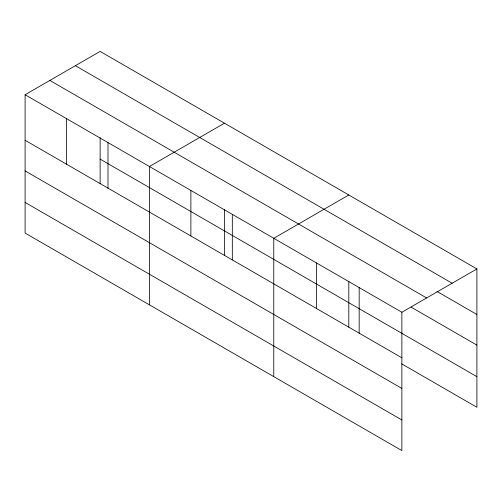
<?xml version="1.0" encoding="UTF-8"?>
<svg xmlns="http://www.w3.org/2000/svg" width="502" height="502" viewBox="0 0 502 502"><rect width="100%" height="100%" fill="white"/><g stroke="black" fill="none" stroke-linecap="round" stroke-linejoin="round"><path stroke-width="0.75" d="M401.663 363.837L476.9 407.273L476.9 268.934L100.13 51.405L25.1 94.727L25.1 233.066L401.87 450.595L401.87 312.25L25.1 94.727M224.463 123.191L149.433 166.507L149.433 304.846M348.796 194.977L273.772 238.293L273.772 376.632M401.87 312.25L476.9 268.934M75.369 65.699L452.139 283.228M436.909 291.405L476.9 314.49M49.861 80.433L426.631 297.956M411.157 307.155L476.9 345.112M100.13 159.128L476.9 376.657M25.1 140.278L401.87 357.807M25.1 170.9L401.87 388.429M25.1 202.444L401.87 419.973M359.168 287.602L359.168 333.152M348.796 281.151L348.796 327.191M316.473 262.948L316.473 308.504M232.326 214.367L232.326 259.923M224.463 209.372L224.463 255.405M190.879 190.434L190.879 235.99M107.993 142.581L107.993 188.137M100.13 137.586L100.13 183.625M66.546 118.654L66.546 164.21"/></g></svg>
